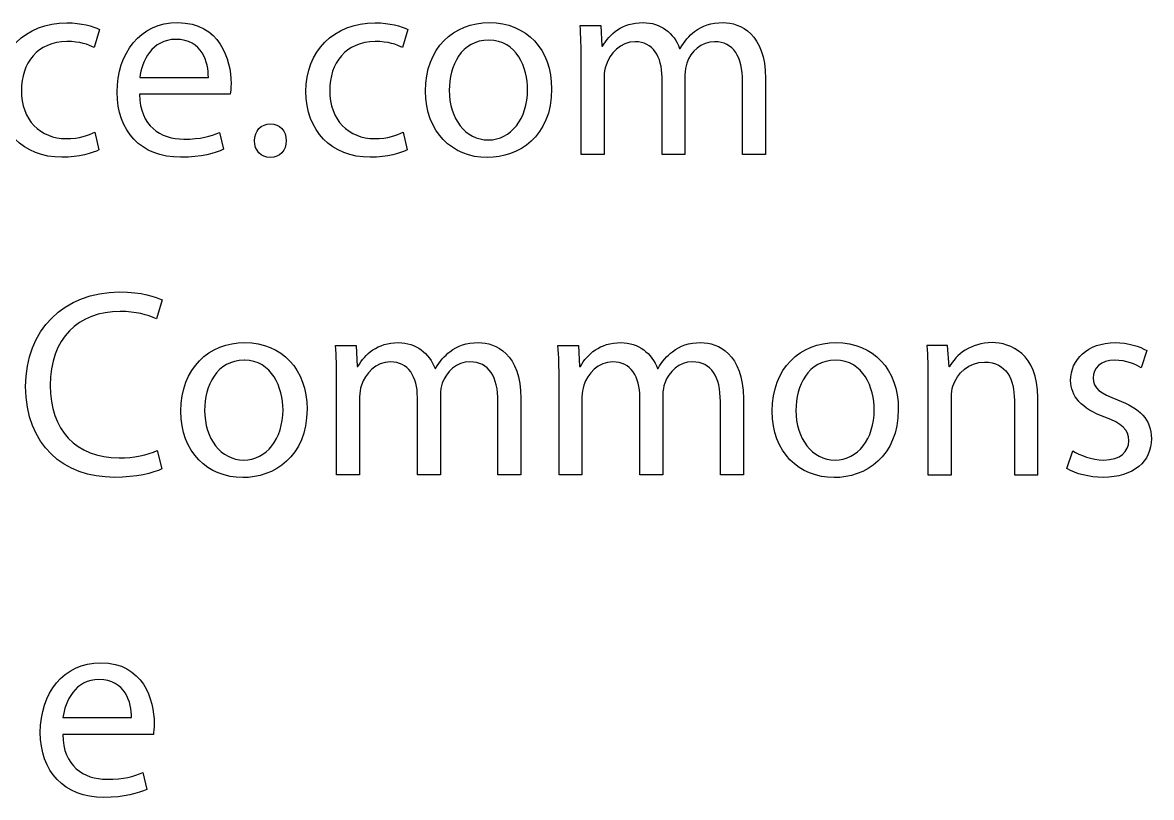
# Model space of a CAD drawing. Header units: millimetres. Extents: x -104 to 108, y -148 to 121.
# Drawn here: x -37.36 to -26.91, y -140.2 to -133.02 of the extents above; entities that cross this region are included whole.
import ezdxf

# ---------------------------------------------------------------- set-up
doc = ezdxf.new("R2010")
doc.units = ezdxf.units.MM
doc.header["$MEASUREMENT"] = 0
doc.layers.add('Capa 1', color=7, linetype='Continuous')

msp = doc.modelspace()

# ---------------------------------------------------------------- linework, layer by layer
at = {"layer": 'Capa 1', "color": 253}
for points, knots in [([(-36.6897, -134.0379), (-36.7514, -134.0651), (-36.8329, -134.0972), (-36.9564, -134.0972), (-36.9564, -134.0972), (-37.1934, -134.0972), (-37.3713, -133.9268), (-37.3713, -133.6502), (-37.3713, -133.6502), (-37.3712, -133.4008), (-37.2231, -133.1983), (-36.949, -133.1983), (-36.949, -133.1983), (-36.8304, -133.1983), (-36.749, -133.2255), (-36.6971, -133.2551), (-36.6971, -133.2551), (-36.6971, -133.2551), (-36.6477, -133.0872), (-36.6477, -133.0872), (-36.6477, -133.0872), (-36.707, -133.0575), (-36.8206, -133.0254), (-36.949, -133.0254), (-36.949, -133.0254), (-37.3391, -133.0254), (-37.591, -133.2921), (-37.591, -133.6601), (-37.591, -133.6601), (-37.591, -134.0256), (-37.3564, -134.27), (-36.9959, -134.27), (-36.9959, -134.27), (-36.8354, -134.27), (-36.7094, -134.2305), (-36.6526, -134.2009), (-36.6526, -134.2009), (-36.6526, -134.2009), (-36.6897, -134.0379), (-36.6897, -134.0379)], [0, 0, 0, 0, 0.0909091, 0.0909091, 0.0909091, 0.0909091, 0.1818182, 0.1818182, 0.1818182, 0.1818182, 0.2727273, 0.2727273, 0.2727273, 0.2727273, 0.3636364, 0.3636364, 0.3636364, 0.3636364, 0.4545455, 0.4545455, 0.4545455, 0.4545455, 0.5454545, 0.5454545, 0.5454545, 0.5454546, 0.6363636, 0.6363636, 0.6363636, 0.6363636, 0.7272727, 0.7272727, 0.7272727, 0.7272727, 0.8181818, 0.8181818, 0.8181818, 0.8181818, 1, 1, 1, 1]), ([(-35.4375, -133.6872), (-35.435, -133.665), (-35.4301, -133.6305), (-35.4301, -133.586), (-35.4301, -133.586), (-35.4301, -133.3662), (-35.5339, -133.023), (-35.924, -133.023), (-35.924, -133.023), (-36.2722, -133.023), (-36.4846, -133.307), (-36.4846, -133.6675), (-36.4846, -133.6675), (-36.4846, -134.028), (-36.2648, -134.27), (-35.8969, -134.27), (-35.8969, -134.27), (-35.7067, -134.27), (-35.5758, -134.2305), (-35.4993, -134.196), (-35.4993, -134.196), (-35.4993, -134.196), (-35.5363, -134.0404), (-35.5363, -134.0404), (-35.5363, -134.0404), (-35.6178, -134.075), (-35.7117, -134.1021), (-35.8672, -134.1021), (-35.8672, -134.1021), (-36.0845, -134.1021), (-36.2722, -133.9811), (-36.2772, -133.6873), (-36.2772, -133.6873), (-36.2772, -133.6873), (-35.4375, -133.6872), (-35.4375, -133.6872)], [0, 0, 0, 0, 0.1, 0.1, 0.1, 0.1, 0.2, 0.2, 0.2, 0.2, 0.3, 0.3, 0.3, 0.3, 0.4, 0.4, 0.4, 0.4, 0.5, 0.5, 0.5, 0.5, 0.6, 0.6, 0.6, 0.6, 0.7, 0.7, 0.7, 0.7, 0.8, 0.8, 0.8, 0.8, 1, 1, 1, 1]), ([(-33.8349, -134.0379), (-33.8967, -134.0651), (-33.9782, -134.0972), (-34.1017, -134.0972), (-34.1017, -134.0972), (-34.3387, -134.0972), (-34.5165, -133.9268), (-34.5165, -133.6502), (-34.5165, -133.6502), (-34.5165, -133.4008), (-34.3684, -133.1983), (-34.0943, -133.1983), (-34.0943, -133.1983), (-33.9757, -133.1983), (-33.8942, -133.2255), (-33.8424, -133.2551), (-33.8424, -133.2551), (-33.8424, -133.2551), (-33.793, -133.0872), (-33.793, -133.0872), (-33.793, -133.0872), (-33.8522, -133.0575), (-33.9658, -133.0254), (-34.0943, -133.0254), (-34.0943, -133.0254), (-34.4844, -133.0254), (-34.7363, -133.2921), (-34.7363, -133.6601), (-34.7363, -133.6601), (-34.7363, -134.0256), (-34.5017, -134.27), (-34.1412, -134.27), (-34.1412, -134.27), (-33.9806, -134.27), (-33.8547, -134.2305), (-33.7979, -134.2009), (-33.7979, -134.2009), (-33.7979, -134.2009), (-33.8349, -134.0379), (-33.8349, -134.0379)], [0, 0, 0, 0, 0.0909091, 0.0909091, 0.0909091, 0.0909091, 0.1818182, 0.1818182, 0.1818182, 0.1818182, 0.2727273, 0.2727273, 0.2727273, 0.2727273, 0.3636364, 0.3636364, 0.3636364, 0.3636364, 0.4545455, 0.4545455, 0.4545455, 0.4545455, 0.5454545, 0.5454545, 0.5454545, 0.5454546, 0.6363636, 0.6363636, 0.6363636, 0.6363636, 0.7272727, 0.7272727, 0.7272727, 0.7272727, 0.8181818, 0.8181818, 0.8181818, 0.8181818, 1, 1, 1, 1]), ([(-33.0372, -133.023), (-33.3681, -133.023), (-33.6299, -133.2576), (-33.6299, -133.6576), (-33.6299, -133.6576), (-33.6298, -134.0354), (-33.3805, -134.2725), (-33.057, -134.2725), (-33.057, -134.2725), (-32.768, -134.2725), (-32.4618, -134.0799), (-32.4618, -133.6379), (-32.4618, -133.6379), (-32.4618, -133.2724), (-32.6939, -133.023), (-33.0372, -133.023), (-33.0372, -133.023), (-33.0372, -133.023), (-33.0372, -133.023), (-33.0372, -133.023)], [0, 0, 0, 0, 0.1666667, 0.1666667, 0.1666667, 0.1666667, 0.3333333, 0.3333333, 0.3333333, 0.3333333, 0.5, 0.5, 0.5, 0.5, 0.6666667, 0.6666667, 0.6666667, 0.6666667, 1, 1, 1, 1]), ([(-32.1878, -134.2454), (-32.1878, -134.2454), (-31.9754, -134.2454), (-31.9754, -134.2454), (-31.9754, -134.2454), (-31.9754, -134.2454), (-31.9754, -133.5243), (-31.9754, -133.5243), (-31.9754, -133.5243), (-31.9754, -133.4872), (-31.9705, -133.4502), (-31.9581, -133.4181), (-31.9581, -133.4181), (-31.9235, -133.3094), (-31.8248, -133.2008), (-31.6889, -133.2008), (-31.6889, -133.2008), (-31.5235, -133.2008), (-31.4395, -133.3391), (-31.4395, -133.5292), (-31.4395, -133.5292), (-31.4395, -133.5292), (-31.4395, -134.2454), (-31.4395, -134.2454), (-31.4395, -134.2454), (-31.4395, -134.2454), (-31.2271, -134.2454), (-31.2271, -134.2454), (-31.2271, -134.2454), (-31.2271, -134.2454), (-31.2271, -133.507), (-31.2271, -133.507), (-31.2271, -133.507), (-31.2271, -133.4675), (-31.2197, -133.428), (-31.2099, -133.3983), (-31.2099, -133.3983), (-31.1728, -133.2921), (-31.0765, -133.2008), (-30.953, -133.2008), (-30.953, -133.2008), (-30.7777, -133.2008), (-30.6937, -133.3391), (-30.6937, -133.5687), (-30.6937, -133.5687), (-30.6937, -133.5687), (-30.6937, -134.2454), (-30.6937, -134.2454), (-30.6937, -134.2454), (-30.6937, -134.2454), (-30.4813, -134.2454), (-30.4813, -134.2454), (-30.4813, -134.2454), (-30.4813, -134.2454), (-30.4813, -133.5416), (-30.4813, -133.5416), (-30.4813, -133.5416), (-30.4813, -133.1267), (-30.716, -133.023), (-30.874, -133.023), (-30.874, -133.023), (-30.9876, -133.023), (-31.0666, -133.0526), (-31.1382, -133.1069), (-31.1382, -133.1069), (-31.1876, -133.144), (-31.2346, -133.1958), (-31.2716, -133.2625), (-31.2716, -133.2625), (-31.2716, -133.2625), (-31.2765, -133.2625), (-31.2765, -133.2625), (-31.2765, -133.2625), (-31.3284, -133.1217), (-31.4519, -133.023), (-31.6149, -133.023), (-31.6149, -133.023), (-31.8124, -133.023), (-31.9235, -133.1292), (-31.9902, -133.2428), (-31.9902, -133.2428), (-31.9902, -133.2428), (-31.9976, -133.2427), (-31.9976, -133.2427), (-31.9976, -133.2427), (-31.9976, -133.2427), (-32.0075, -133.0501), (-32.0075, -133.0501), (-32.0075, -133.0501), (-32.0075, -133.0501), (-32.1976, -133.0501), (-32.1976, -133.0501), (-32.1976, -133.0501), (-32.1902, -133.1489), (-32.1878, -133.2502), (-32.1878, -133.3736), (-32.1878, -133.3736), (-32.1878, -133.3736), (-32.1878, -134.2454), (-32.1878, -134.2454)], [0, 0, 0, 0, 0.0384615, 0.0384615, 0.0384615, 0.0384615, 0.0769231, 0.0769231, 0.0769231, 0.0769231, 0.1153846, 0.1153846, 0.1153846, 0.1153846, 0.1538462, 0.1538462, 0.1538462, 0.1538462, 0.1923077, 0.1923077, 0.1923077, 0.1923077, 0.2307692, 0.2307692, 0.2307692, 0.2307692, 0.2692308, 0.2692308, 0.2692308, 0.2692308, 0.3076923, 0.3076923, 0.3076923, 0.3076923, 0.3461538, 0.3461538, 0.3461538, 0.3461539, 0.3846154, 0.3846154, 0.3846154, 0.3846154, 0.4230769, 0.4230769, 0.4230769, 0.4230769, 0.4615385, 0.4615385, 0.4615385, 0.4615385, 0.5, 0.5, 0.5, 0.5, 0.5384615, 0.5384615, 0.5384615, 0.5384615, 0.5769231, 0.5769231, 0.5769231, 0.5769231, 0.6153846, 0.6153846, 0.6153846, 0.6153846, 0.6538462, 0.6538462, 0.6538462, 0.6538462, 0.6923077, 0.6923077, 0.6923077, 0.6923077, 0.7307692, 0.7307692, 0.7307692, 0.7307692, 0.7692308, 0.7692308, 0.7692308, 0.7692308, 0.8076923, 0.8076923, 0.8076923, 0.8076923, 0.8461538, 0.8461538, 0.8461538, 0.8461539, 0.8846154, 0.8846154, 0.8846154, 0.8846154, 0.9230769, 0.9230769, 0.9230769, 0.9230769, 1, 1, 1, 1]), ([(-36.2747, -133.5317), (-36.2574, -133.381), (-36.1611, -133.1786), (-35.9413, -133.1786), (-35.9413, -133.1786), (-35.6968, -133.1786), (-35.6376, -133.3934), (-35.64, -133.5317), (-35.64, -133.5317), (-35.64, -133.5317), (-36.2747, -133.5317), (-36.2747, -133.5317)], [0, 0, 0, 0, 0.25, 0.25, 0.25, 0.25, 0.5, 0.5, 0.5, 0.5, 1, 1, 1, 1]), ([(-33.0421, -133.186), (-32.7853, -133.186), (-32.6841, -133.4428), (-32.6841, -133.6453), (-32.6841, -133.6453), (-32.684, -133.9144), (-32.8396, -134.1095), (-33.0471, -134.1095), (-33.0471, -134.1095), (-33.2594, -134.1095), (-33.4101, -133.912), (-33.4101, -133.6502), (-33.4101, -133.6502), (-33.4101, -133.423), (-33.299, -133.186), (-33.0421, -133.186), (-33.0421, -133.186), (-33.0421, -133.186), (-33.0421, -133.186), (-33.0421, -133.186)], [0, 0, 0, 0, 0.1666667, 0.1666667, 0.1666667, 0.1666667, 0.3333333, 0.3333333, 0.3333333, 0.3333333, 0.5, 0.5, 0.5, 0.5, 0.6666667, 0.6666667, 0.6666667, 0.6666667, 1, 1, 1, 1]), ([(-35.0671, -134.2725), (-34.9758, -134.2725), (-34.919, -134.2058), (-34.919, -134.1169), (-34.919, -134.1169), (-34.919, -134.0256), (-34.9783, -133.9614), (-35.0647, -133.9614), (-35.0647, -133.9614), (-35.1511, -133.9614), (-35.2129, -134.0256), (-35.2129, -134.1169), (-35.2129, -134.1169), (-35.2128, -134.2058), (-35.1536, -134.2725), (-35.0672, -134.2725), (-35.0672, -134.2725), (-35.0672, -134.2725), (-35.0671, -134.2725), (-35.0671, -134.2725)], [0, 0, 0, 0, 0.1666667, 0.1666667, 0.1666667, 0.1666667, 0.3333333, 0.3333333, 0.3333333, 0.3333333, 0.5, 0.5, 0.5, 0.5, 0.6666667, 0.6666667, 0.6666667, 0.6666667, 1, 1, 1, 1]), ([(-36.1142, -136.984), (-36.2006, -137.026), (-36.334, -137.0531), (-36.4649, -137.0531), (-36.4649, -137.0531), (-36.8698, -137.0531), (-37.1045, -136.7914), (-37.1045, -136.3839), (-37.1045, -136.3839), (-37.1044, -135.9468), (-36.8452, -135.6974), (-36.455, -135.6974), (-36.455, -135.6974), (-36.3167, -135.6974), (-36.2006, -135.727), (-36.1192, -135.7665), (-36.1192, -135.7665), (-36.1192, -135.7665), (-36.0673, -135.5912), (-36.0673, -135.5912), (-36.0673, -135.5912), (-36.1241, -135.5616), (-36.255, -135.5171), (-36.4624, -135.5171), (-36.4624, -135.5171), (-36.9785, -135.5171), (-37.3317, -135.8703), (-37.3317, -136.3913), (-37.3317, -136.3913), (-37.3317, -136.9371), (-36.9785, -137.2334), (-36.5093, -137.2334), (-36.5093, -137.2334), (-36.3068, -137.2334), (-36.1488, -137.1939), (-36.0698, -137.1544), (-36.0698, -137.1544), (-36.0698, -137.1544), (-36.1142, -136.984), (-36.1142, -136.984)], [0, 0, 0, 0, 0.0909091, 0.0909091, 0.0909091, 0.0909091, 0.1818182, 0.1818182, 0.1818182, 0.1818182, 0.2727273, 0.2727273, 0.2727273, 0.2727273, 0.3636364, 0.3636364, 0.3636364, 0.3636364, 0.4545455, 0.4545455, 0.4545455, 0.4545455, 0.5454545, 0.5454545, 0.5454545, 0.5454546, 0.6363636, 0.6363636, 0.6363636, 0.6363636, 0.7272727, 0.7272727, 0.7272727, 0.7272727, 0.8181818, 0.8181818, 0.8181818, 0.8181818, 1, 1, 1, 1]), ([(-35.3019, -135.9863), (-35.6328, -135.9863), (-35.8946, -136.2209), (-35.8946, -136.621), (-35.8946, -136.621), (-35.8946, -136.9988), (-35.6452, -137.2359), (-35.3217, -137.2359), (-35.3217, -137.2359), (-35.0328, -137.2359), (-34.7265, -137.0432), (-34.7265, -136.6012), (-34.7265, -136.6012), (-34.7265, -136.2357), (-34.9587, -135.9863), (-35.3019, -135.9863), (-35.3019, -135.9863), (-35.3019, -135.9863), (-35.3019, -135.9863), (-35.3019, -135.9863)], [0, 0, 0, 0, 0.1666667, 0.1666667, 0.1666667, 0.1666667, 0.3333333, 0.3333333, 0.3333333, 0.3333333, 0.5, 0.5, 0.5, 0.5, 0.6666667, 0.6666667, 0.6666667, 0.6666667, 1, 1, 1, 1]), ([(-34.4523, -137.2087), (-34.4523, -137.2087), (-34.2399, -137.2087), (-34.2399, -137.2087), (-34.2399, -137.2087), (-34.2399, -137.2087), (-34.2399, -136.4876), (-34.2399, -136.4876), (-34.2399, -136.4876), (-34.2399, -136.4506), (-34.235, -136.4135), (-34.2227, -136.3814), (-34.2227, -136.3814), (-34.1881, -136.2728), (-34.0893, -136.1641), (-33.9535, -136.1641), (-33.9535, -136.1641), (-33.7881, -136.1641), (-33.7041, -136.3024), (-33.7041, -136.4926), (-33.7041, -136.4926), (-33.7041, -136.4926), (-33.7041, -137.2087), (-33.7041, -137.2087), (-33.7041, -137.2087), (-33.7041, -137.2087), (-33.4917, -137.2087), (-33.4917, -137.2087), (-33.4917, -137.2087), (-33.4917, -137.2087), (-33.4917, -136.4703), (-33.4917, -136.4703), (-33.4917, -136.4703), (-33.4917, -136.4308), (-33.4843, -136.3913), (-33.4744, -136.3617), (-33.4744, -136.3617), (-33.4374, -136.2555), (-33.3411, -136.1641), (-33.2176, -136.1641), (-33.2176, -136.1641), (-33.0423, -136.1641), (-32.9583, -136.3024), (-32.9583, -136.5321), (-32.9583, -136.5321), (-32.9583, -136.5321), (-32.9583, -137.2087), (-32.9583, -137.2087), (-32.9583, -137.2087), (-32.9583, -137.2087), (-32.7459, -137.2087), (-32.7459, -137.2087), (-32.7459, -137.2087), (-32.7459, -137.2087), (-32.7459, -136.5049), (-32.7459, -136.5049), (-32.7459, -136.5049), (-32.7459, -136.09), (-32.9805, -135.9863), (-33.1386, -135.9863), (-33.1386, -135.9863), (-33.2522, -135.9863), (-33.3312, -136.0159), (-33.4028, -136.0703), (-33.4028, -136.0703), (-33.4522, -136.1073), (-33.4991, -136.1592), (-33.5362, -136.2259), (-33.5362, -136.2259), (-33.5362, -136.2259), (-33.5411, -136.2259), (-33.5411, -136.2259), (-33.5411, -136.2259), (-33.5929, -136.0851), (-33.7164, -135.9863), (-33.8794, -135.9863), (-33.8794, -135.9863), (-34.077, -135.9863), (-34.1881, -136.0925), (-34.2548, -136.2061), (-34.2548, -136.2061), (-34.2548, -136.2061), (-34.2622, -136.2061), (-34.2622, -136.2061), (-34.2622, -136.2061), (-34.2622, -136.2061), (-34.272, -136.0135), (-34.272, -136.0135), (-34.272, -136.0135), (-34.272, -136.0135), (-34.4622, -136.0135), (-34.4622, -136.0135), (-34.4622, -136.0135), (-34.4548, -136.1123), (-34.4523, -136.2135), (-34.4523, -136.337), (-34.4523, -136.337), (-34.4523, -136.337), (-34.4523, -137.2087), (-34.4523, -137.2087)], [0, 0, 0, 0, 0.0384615, 0.0384615, 0.0384615, 0.0384615, 0.0769231, 0.0769231, 0.0769231, 0.0769231, 0.1153846, 0.1153846, 0.1153846, 0.1153846, 0.1538462, 0.1538462, 0.1538462, 0.1538462, 0.1923077, 0.1923077, 0.1923077, 0.1923077, 0.2307692, 0.2307692, 0.2307692, 0.2307692, 0.2692308, 0.2692308, 0.2692308, 0.2692308, 0.3076923, 0.3076923, 0.3076923, 0.3076923, 0.3461538, 0.3461538, 0.3461538, 0.3461539, 0.3846154, 0.3846154, 0.3846154, 0.3846154, 0.4230769, 0.4230769, 0.4230769, 0.4230769, 0.4615385, 0.4615385, 0.4615385, 0.4615385, 0.5, 0.5, 0.5, 0.5, 0.5384615, 0.5384615, 0.5384615, 0.5384615, 0.5769231, 0.5769231, 0.5769231, 0.5769231, 0.6153846, 0.6153846, 0.6153846, 0.6153846, 0.6538462, 0.6538462, 0.6538462, 0.6538462, 0.6923077, 0.6923077, 0.6923077, 0.6923077, 0.7307692, 0.7307692, 0.7307692, 0.7307692, 0.7692308, 0.7692308, 0.7692308, 0.7692308, 0.8076923, 0.8076923, 0.8076923, 0.8076923, 0.8461538, 0.8461538, 0.8461538, 0.8461539, 0.8846154, 0.8846154, 0.8846154, 0.8846154, 0.9230769, 0.9230769, 0.9230769, 0.9230769, 1, 1, 1, 1]), ([(-32.3928, -137.2087), (-32.3928, -137.2087), (-32.1805, -137.2087), (-32.1805, -137.2087), (-32.1805, -137.2087), (-32.1805, -137.2087), (-32.1805, -136.4876), (-32.1805, -136.4876), (-32.1805, -136.4876), (-32.1805, -136.4506), (-32.1755, -136.4135), (-32.1632, -136.3814), (-32.1632, -136.3814), (-32.1286, -136.2728), (-32.0298, -136.1641), (-31.894, -136.1641), (-31.894, -136.1641), (-31.7286, -136.1641), (-31.6446, -136.3024), (-31.6446, -136.4926), (-31.6446, -136.4926), (-31.6446, -136.4926), (-31.6446, -137.2087), (-31.6446, -137.2087), (-31.6446, -137.2087), (-31.6446, -137.2087), (-31.4322, -137.2087), (-31.4322, -137.2087), (-31.4322, -137.2087), (-31.4322, -137.2087), (-31.4322, -136.4703), (-31.4322, -136.4703), (-31.4322, -136.4703), (-31.4322, -136.4308), (-31.4248, -136.3913), (-31.415, -136.3617), (-31.415, -136.3617), (-31.3779, -136.2555), (-31.2816, -136.1641), (-31.1581, -136.1641), (-31.1581, -136.1641), (-30.9828, -136.1641), (-30.8988, -136.3024), (-30.8988, -136.5321), (-30.8988, -136.5321), (-30.8988, -136.5321), (-30.8988, -137.2087), (-30.8988, -137.2087), (-30.8988, -137.2087), (-30.8988, -137.2087), (-30.6864, -137.2087), (-30.6864, -137.2087), (-30.6864, -137.2087), (-30.6864, -137.2087), (-30.6864, -136.5049), (-30.6864, -136.5049), (-30.6864, -136.5049), (-30.6864, -136.09), (-30.9211, -135.9863), (-31.0791, -135.9863), (-31.0791, -135.9863), (-31.1927, -135.9863), (-31.2717, -136.0159), (-31.3433, -136.0703), (-31.3433, -136.0703), (-31.3927, -136.1073), (-31.4396, -136.1592), (-31.4767, -136.2259), (-31.4767, -136.2259), (-31.4767, -136.2259), (-31.4816, -136.2259), (-31.4816, -136.2259), (-31.4816, -136.2259), (-31.5335, -136.0851), (-31.657, -135.9863), (-31.8199, -135.9863), (-31.8199, -135.9863), (-32.0175, -135.9863), (-32.1286, -136.0925), (-32.1953, -136.2061), (-32.1953, -136.2061), (-32.1953, -136.2061), (-32.2027, -136.2061), (-32.2027, -136.2061), (-32.2027, -136.2061), (-32.2027, -136.2061), (-32.2126, -136.0135), (-32.2126, -136.0135), (-32.2126, -136.0135), (-32.2126, -136.0135), (-32.4027, -136.0135), (-32.4027, -136.0135), (-32.4027, -136.0135), (-32.3953, -136.1123), (-32.3929, -136.2135), (-32.3929, -136.337), (-32.3929, -136.337), (-32.3929, -136.337), (-32.3928, -137.2087), (-32.3928, -137.2087)], [0, 0, 0, 0, 0.0384615, 0.0384615, 0.0384615, 0.0384615, 0.0769231, 0.0769231, 0.0769231, 0.0769231, 0.1153846, 0.1153846, 0.1153846, 0.1153846, 0.1538462, 0.1538462, 0.1538462, 0.1538462, 0.1923077, 0.1923077, 0.1923077, 0.1923077, 0.2307692, 0.2307692, 0.2307692, 0.2307692, 0.2692308, 0.2692308, 0.2692308, 0.2692308, 0.3076923, 0.3076923, 0.3076923, 0.3076923, 0.3461538, 0.3461538, 0.3461538, 0.3461539, 0.3846154, 0.3846154, 0.3846154, 0.3846154, 0.4230769, 0.4230769, 0.4230769, 0.4230769, 0.4615385, 0.4615385, 0.4615385, 0.4615385, 0.5, 0.5, 0.5, 0.5, 0.5384615, 0.5384615, 0.5384615, 0.5384615, 0.5769231, 0.5769231, 0.5769231, 0.5769231, 0.6153846, 0.6153846, 0.6153846, 0.6153846, 0.6538462, 0.6538462, 0.6538462, 0.6538462, 0.6923077, 0.6923077, 0.6923077, 0.6923077, 0.7307692, 0.7307692, 0.7307692, 0.7307692, 0.7692308, 0.7692308, 0.7692308, 0.7692308, 0.8076923, 0.8076923, 0.8076923, 0.8076923, 0.8461538, 0.8461538, 0.8461538, 0.8461539, 0.8846154, 0.8846154, 0.8846154, 0.8846154, 0.9230769, 0.9230769, 0.9230769, 0.9230769, 1, 1, 1, 1]), ([(-29.8271, -135.9863), (-30.158, -135.9863), (-30.4198, -136.2209), (-30.4198, -136.621), (-30.4198, -136.621), (-30.4198, -136.9988), (-30.1704, -137.2359), (-29.8469, -137.2359), (-29.8469, -137.2359), (-29.558, -137.2359), (-29.2517, -137.0432), (-29.2517, -136.6012), (-29.2517, -136.6012), (-29.2517, -136.2357), (-29.4839, -135.9863), (-29.8271, -135.9863), (-29.8271, -135.9863), (-29.8271, -135.9863), (-29.8271, -135.9863), (-29.8271, -135.9863)], [0, 0, 0, 0, 0.1666667, 0.1666667, 0.1666667, 0.1666667, 0.3333333, 0.3333333, 0.3333333, 0.3333333, 0.5, 0.5, 0.5, 0.5, 0.6666667, 0.6666667, 0.6666667, 0.6666667, 1, 1, 1, 1]), ([(-28.9775, -137.2087), (-28.9775, -137.2087), (-28.9775, -136.337), (-28.9775, -136.337), (-28.9775, -136.337), (-28.9775, -136.2135), (-28.98, -136.1123), (-28.9874, -136.0135), (-28.9874, -136.0135), (-28.9874, -136.0135), (-28.7948, -136.0135), (-28.7948, -136.0135), (-28.7948, -136.0135), (-28.7948, -136.0135), (-28.7824, -136.211), (-28.7824, -136.211), (-28.7824, -136.211), (-28.7824, -136.211), (-28.7775, -136.211), (-28.7775, -136.211), (-28.7775, -136.211), (-28.7182, -136.0974), (-28.58, -135.9863), (-28.3824, -135.9863), (-28.3824, -135.9863), (-28.217, -135.9863), (-27.9601, -136.0851), (-27.9601, -136.495), (-27.9601, -136.495), (-27.9601, -136.495), (-27.9601, -137.2087), (-27.9601, -137.2087), (-27.9601, -137.2087), (-27.9601, -137.2087), (-28.1774, -137.2087), (-28.1774, -137.2087), (-28.1774, -137.2087), (-28.1774, -137.2087), (-28.1774, -136.5197), (-28.1774, -136.5197), (-28.1774, -136.5197), (-28.1774, -136.3271), (-28.249, -136.1666), (-28.454, -136.1666), (-28.454, -136.1666), (-28.5972, -136.1666), (-28.7084, -136.2678), (-28.7454, -136.3888), (-28.7454, -136.3888), (-28.7553, -136.416), (-28.7602, -136.453), (-28.7602, -136.4901), (-28.7602, -136.4901), (-28.7602, -136.4901), (-28.7602, -137.2087), (-28.7602, -137.2087), (-28.7602, -137.2087), (-28.7602, -137.2087), (-28.9775, -137.2087), (-28.9775, -137.2087)], [0, 0, 0, 0, 0.125, 0.125, 0.125, 0.125, 0.1875, 0.1875, 0.1875, 0.1875, 0.25, 0.25, 0.25, 0.25, 0.3125, 0.3125, 0.3125, 0.3125, 0.375, 0.375, 0.375, 0.375, 0.4375, 0.4375, 0.4375, 0.4375, 0.5, 0.5, 0.5, 0.5, 0.5625, 0.5625, 0.5625, 0.5625, 0.625, 0.625, 0.625, 0.625, 0.6875, 0.6875, 0.6875, 0.6875, 0.75, 0.75, 0.75, 0.75, 0.8125, 0.8125, 0.8125, 0.8125, 0.875, 0.875, 0.875, 0.875, 0.9375, 0.9375, 0.9375, 0.9375, 1, 1, 1, 1]), ([(-27.691, -137.1519), (-27.6071, -137.2013), (-27.4861, -137.2334), (-27.3552, -137.2334), (-27.3552, -137.2334), (-27.0712, -137.2334), (-26.9082, -137.0852), (-26.9082, -136.8753), (-26.9082, -136.8753), (-26.9082, -136.6975), (-27.0144, -136.5938), (-27.2218, -136.5148), (-27.2218, -136.5148), (-27.3774, -136.4555), (-27.449, -136.4111), (-27.449, -136.3123), (-27.449, -136.3123), (-27.449, -136.2234), (-27.3774, -136.1493), (-27.249, -136.1493), (-27.249, -136.1493), (-27.1379, -136.1493), (-27.0515, -136.1888), (-27.0045, -136.2184), (-27.0045, -136.2184), (-27.0045, -136.2184), (-26.9502, -136.0604), (-26.9502, -136.0604), (-26.9502, -136.0604), (-27.0169, -136.0209), (-27.1231, -135.9863), (-27.2441, -135.9863), (-27.2441, -135.9863), (-27.5009, -135.9863), (-27.6565, -136.1444), (-27.6565, -136.337), (-27.6565, -136.337), (-27.6564, -136.4802), (-27.5552, -136.5987), (-27.3404, -136.6753), (-27.3404, -136.6753), (-27.1798, -136.7346), (-27.1181, -136.7914), (-27.1181, -136.8951), (-27.1181, -136.8951), (-27.1181, -136.9938), (-27.1922, -137.0729), (-27.3503, -137.0729), (-27.3503, -137.0729), (-27.4589, -137.0729), (-27.5725, -137.0284), (-27.6367, -136.9864), (-27.6367, -136.9864), (-27.6367, -136.9864), (-27.691, -137.1519), (-27.691, -137.1519)], [0, 0, 0, 0, 0.0666667, 0.0666667, 0.0666667, 0.0666667, 0.1333333, 0.1333333, 0.1333333, 0.1333333, 0.2, 0.2, 0.2, 0.2, 0.2666667, 0.2666667, 0.2666667, 0.2666667, 0.3333333, 0.3333333, 0.3333333, 0.3333333, 0.4, 0.4, 0.4, 0.4, 0.4666667, 0.4666667, 0.4666667, 0.4666667, 0.5333333, 0.5333333, 0.5333333, 0.5333333, 0.6, 0.6, 0.6, 0.6, 0.6666667, 0.6666667, 0.6666667, 0.6666667, 0.7333333, 0.7333333, 0.7333333, 0.7333333, 0.8, 0.8, 0.8, 0.8, 0.8666667, 0.8666667, 0.8666667, 0.8666667, 1, 1, 1, 1]), ([(-35.3068, -136.1493), (-35.05, -136.1493), (-34.9488, -136.4061), (-34.9488, -136.6086), (-34.9488, -136.6086), (-34.9488, -136.8778), (-35.1044, -137.0729), (-35.3118, -137.0729), (-35.3118, -137.0729), (-35.5241, -137.0729), (-35.6748, -136.8753), (-35.6748, -136.6136), (-35.6748, -136.6136), (-35.6748, -136.3864), (-35.5637, -136.1493), (-35.3069, -136.1493), (-35.3069, -136.1493), (-35.3069, -136.1493), (-35.3068, -136.1493), (-35.3068, -136.1493)], [0, 0, 0, 0, 0.1666667, 0.1666667, 0.1666667, 0.1666667, 0.3333333, 0.3333333, 0.3333333, 0.3333333, 0.5, 0.5, 0.5, 0.5, 0.6666667, 0.6666667, 0.6666667, 0.6666667, 1, 1, 1, 1]), ([(-29.8321, -136.1493), (-29.5752, -136.1493), (-29.474, -136.4061), (-29.474, -136.6086), (-29.474, -136.6086), (-29.474, -136.8778), (-29.6296, -137.0729), (-29.837, -137.0729), (-29.837, -137.0729), (-30.0493, -137.0729), (-30.2, -136.8753), (-30.2, -136.6136), (-30.2, -136.6136), (-30.2, -136.3864), (-30.0889, -136.1493), (-29.8321, -136.1493), (-29.8321, -136.1493), (-29.8321, -136.1493), (-29.8321, -136.1493), (-29.8321, -136.1493)], [0, 0, 0, 0, 0.1666667, 0.1666667, 0.1666667, 0.1666667, 0.3333333, 0.3333333, 0.3333333, 0.3333333, 0.5, 0.5, 0.5, 0.5, 0.6666667, 0.6666667, 0.6666667, 0.6666667, 1, 1, 1, 1]), ([(-36.1488, -139.6139), (-36.1463, -139.5917), (-36.1414, -139.5571), (-36.1414, -139.5127), (-36.1414, -139.5127), (-36.1414, -139.2929), (-36.2451, -138.9496), (-36.6353, -138.9496), (-36.6353, -138.9496), (-36.9834, -138.9496), (-37.1958, -139.2336), (-37.1958, -139.5942), (-37.1958, -139.5942), (-37.1958, -139.9547), (-36.9761, -140.1967), (-36.6081, -140.1967), (-36.6081, -140.1967), (-36.4179, -140.1967), (-36.2871, -140.1572), (-36.2105, -140.1226), (-36.2105, -140.1226), (-36.2105, -140.1226), (-36.2475, -139.967), (-36.2475, -139.967), (-36.2475, -139.967), (-36.329, -140.0016), (-36.4229, -140.0288), (-36.5785, -140.0288), (-36.5785, -140.0288), (-36.7958, -140.0288), (-36.9835, -139.9078), (-36.9884, -139.6139), (-36.9884, -139.6139), (-36.9884, -139.6139), (-36.1488, -139.6139), (-36.1488, -139.6139)], [0, 0, 0, 0, 0.1, 0.1, 0.1, 0.1, 0.2, 0.2, 0.2, 0.2, 0.3, 0.3, 0.3, 0.3, 0.4, 0.4, 0.4, 0.4, 0.5, 0.5, 0.5, 0.5, 0.6, 0.6, 0.6, 0.6, 0.7, 0.7, 0.7, 0.7, 0.8, 0.8, 0.8, 0.8, 1, 1, 1, 1]), ([(-36.9859, -139.4583), (-36.9686, -139.3077), (-36.8723, -139.1052), (-36.6526, -139.1052), (-36.6526, -139.1052), (-36.4081, -139.1052), (-36.3488, -139.3201), (-36.3513, -139.4583), (-36.3513, -139.4583), (-36.3513, -139.4583), (-36.9859, -139.4583), (-36.9859, -139.4583)], [0, 0, 0, 0, 0.25, 0.25, 0.25, 0.25, 0.5, 0.5, 0.5, 0.5, 1, 1, 1, 1])]:
    msp.add_open_spline(points, degree=3, knots=knots, dxfattribs=at)

doc.saveas('drawing.dxf')
